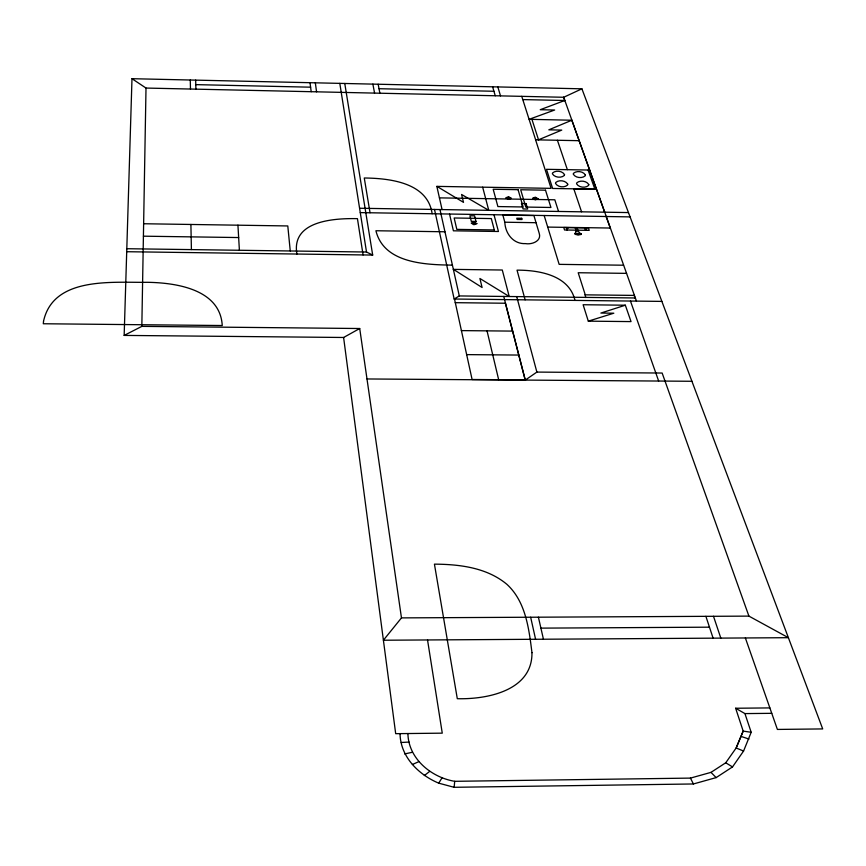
<?xml version="1.0" encoding="UTF-8"?>
<svg xmlns="http://www.w3.org/2000/svg" width="866" height="866" viewBox="0 0 866 866"><rect width="100%" height="100%" fill="white"/><g stroke="black" fill="none" stroke-linecap="round" stroke-linejoin="round"><path stroke-width="1.3" d="M124.163 335.413L141.829 326.374L146.008 88.061L131.989 78.698L124.163 335.413L343.607 337.48L359.715 328.517L401.467 617.891L383.4 640.234L788.374 637.69L748.917 616.116L401.467 617.891M454.715 781.316L690.44 778.101L710.986 772.375L725.74 762.784L736.154 747.986L743.18 731.099L735.635 708.247L744.933 713.595L751.19 732.29L743.569 751.049L732.517 766.919L716.15 777.603L693.417 783.968L454.13 787.302L454.715 781.316C431.311 777.419 408.341 758.638 407.918 733.534M400.049 733.621C400.319 756.657 418.559 774.702 438.705 783.156L441.996 777.906M424.329 775.546L429.698 771.4M748.917 616.116L662.144 373.04L536.877 372.088L525.283 380.077L503.763 296.443M434.515 209.453L454.152 299.03L459.305 295.934L635.341 297.969M146.008 88.061L563.69 97.273L581.909 88.819L822.7 728.923L777.397 729.432L745.366 637.961M412.389 764.494L419.014 761.571M604.652 212.17L571.831 120.233L548.817 129.835L561.753 130.095L538.327 139.881M563.636 97.273L564.784 100.488L540.243 109.711L554.651 110.025L529.126 119.313L571.885 120.233M625.339 305.211L600.863 313.059L613.821 313.2L588.306 321.156L583.121 304.735L625.339 305.211L631.033 321.6L588.306 321.156M404.595 753.94L412.151 752.327M401.239 742.487L409.098 742.065M735.635 708.247L769.863 707.912M744.933 713.595L771.758 713.324M540.904 628.131L709.471 627.179M367 378.962L691.923 381.278M466.633 354.616L518.777 355.06M141.829 326.374L359.715 328.517M461.318 330.606L512.607 331.104M634.432 295.414L584.983 294.841L585.838 297.514M454.152 299.03L661.873 301.4M455.191 302.678L505.506 303.241M126.804 248.715L366.513 252.028L372.694 255.069L344.765 83.482M126.717 251.714L372.694 255.069M623.52 265.212L559.155 264.357L544.162 215.526M452.42 265.137C425.044 264.736 383.887 263.318 375.92 230.746L444.951 231.774M453.362 269.38L502.291 270.019L509.208 296.475L479.916 278.495L482.091 287.501L453.448 269.38M626.551 273.364L578.196 272.736L585.264 294.841M504.813 222.216C505.257 233.539 513.311 244.223 525.435 243.606C531.832 244.775 541.997 241.116 539.15 233.084L533.911 215.558L502.854 215.06L504.813 222.216L536.043 222.703M547.713 227.087L610.378 228.039M575.793 230.161L564.535 229.988L563.755 227.531L588.382 227.899L589.216 230.356L577.893 230.194M143.637 223.742L287.793 225.95L290.251 250.945M576.042 230.919L578.152 230.951M143.41 236.18L238.659 237.555M596.425 189.286L573.812 188.896L581.562 211.802M439.43 197.87L554.814 199.786L558.538 211.434M359.585 208.251L628.456 212.571M360.267 212.614L630.08 216.89M589.627 170.061L546.489 169.314L552.638 188.463L594.888 189.189L588.09 170.072M579.138 140.693L535.589 139.827L551.09 188.355L436.843 186.374L442.071 209.572M195.781 84.63L310.602 87.185M379.027 88.711L493.923 91.266M522.772 99.579L564.827 100.499M131.989 78.698L581.909 88.819M751.19 732.29L743.18 731.099L736.154 747.986L743.569 751.049M438.705 783.156L454.13 787.302M741.383 736.511L748.982 739.055M436.929 186.396L463.505 202.363L461.589 194.482L488.749 210.319L482.665 187.186M725.74 762.784L732.517 766.919M710.986 772.375L716.15 777.603M690.44 778.101L693.417 783.968M563.69 97.273L636.467 301.108M606.135 216.511L610.259 228.039M634.15 295.414L635.103 298.088M630.459 301.043L658.658 381.04M557.412 140.26L567.36 169.66M713.497 616.289L720.815 638.112M705.887 616.332L713.097 638.155M577.081 227.736L578.228 231.2L581.14 234.448L578.185 234.989L575.338 234.361C574.385 232.575 578.185 230.172 574.981 227.704M531.951 119.411L538.555 139.891M566.245 227.563L567.046 230.02M521.743 96.343L535.643 139.827M574.981 300.405C569.124 275.15 539.042 270.095 517.034 270.16L525.132 299.842M497.831 86.936L500.516 95.877M492.613 86.817L495.255 95.758M516.71 296.594L536.877 372.088M493.999 214.79L498.448 231.493L453.405 230.811L449.551 214.086M505.387 303.241L525.164 379.882L472.1 379.503L454.509 299.03M487.028 330.855L498.664 379.698M538.403 617.187L543.437 639.216M439.982 209.54L459.305 295.934M530.663 617.231L535.589 639.27M432.145 213.75C427.761 182.542 389.678 178.288 364.272 177.995L370.042 212.765M378.161 84.24L379.893 93.214M372.878 84.121L374.567 93.106M339.808 83.374L366.513 252.028M427.533 639.952L442.266 733.156L395.686 733.675L343.607 337.48M363.081 254.94L357.442 218.654C334.547 218.189 291.03 220.538 296.908 254.041M315.332 82.822L316.566 91.828M310.017 82.703L311.197 91.709M237.934 225.16L239.395 250.242M195.662 80.127L195.911 89.166M190.271 80.008L190.477 89.046M190.899 224.456L191.408 249.538M43.538 321.178L43.3 323.754L222.248 325.529C220.202 289.19 175.993 282.717 147.188 282.305C112.493 282.803 53.508 276.222 43.538 321.178M531.962 652.683C532.471 690.646 487.233 699.49 457.302 698.7L434.429 564.145C459.673 564.307 486.941 567.598 506.967 584.388C525.759 601.697 528.953 628.716 531.962 652.683M588.772 184.555L588.609 185.421C585.438 188.398 578.715 187.543 576.55 183.765L576.734 182.899C579.906 179.933 586.585 180.788 588.772 184.555M585.394 174.964L585.232 175.809C582.071 178.742 575.435 177.909 573.27 174.174L573.454 173.319C576.615 170.418 583.219 171.241 585.394 174.964M567.728 184.187L567.555 185.053C564.383 188.019 557.639 187.218 555.496 183.386L555.691 182.531C558.873 179.587 565.585 180.388 567.728 184.187M564.524 174.586L564.34 175.441C561.179 178.342 554.521 177.573 552.389 173.795L552.573 172.951C555.745 170.061 562.37 170.829 564.524 174.586M538.057 198.79L535.253 199.851L532.558 198.227L535.372 197.177L538.057 198.79M536.877 198.671L535.275 199.277L533.737 198.346L535.35 197.751L536.877 198.671M511.286 198.346L508.45 199.407L505.787 197.784L508.634 196.734L511.286 198.346M510.106 198.227L508.483 198.834L506.967 197.903L508.591 197.296L510.106 198.227M476.83 223.644L473.886 224.749L471.201 223.06L474.157 221.956L476.83 223.644M475.618 223.515L473.94 224.153L472.414 223.19L474.092 222.551L475.618 223.515M581.173 233.744C577.276 235.877 569.146 232.369 581.162 233.701M567.75 228.592L566.656 228.819L567.75 228.592M586.152 229.111L584.907 228.851L586.152 229.111M476.008 221.436L471.299 221.36L469.913 215.775L474.6 215.851L476.008 221.436M494.302 229.945L456.826 229.382L454.163 217.994L491.314 218.578L494.302 229.945M518.063 189.676L493.187 189.253L497.885 206.563L523.118 206.974L518.063 189.676M545.504 190.184L520.693 189.762L525.781 207.061L550.938 207.472L545.504 190.184M526.073 203.586L521.462 203.51L523.053 208.955L527.686 209.031L526.073 203.586M521.722 218.308L516.775 218.232L517.11 219.444L522.068 219.52L521.722 218.308M586.639 230.324L585.817 227.866L586.563 230.324"/></g></svg>
